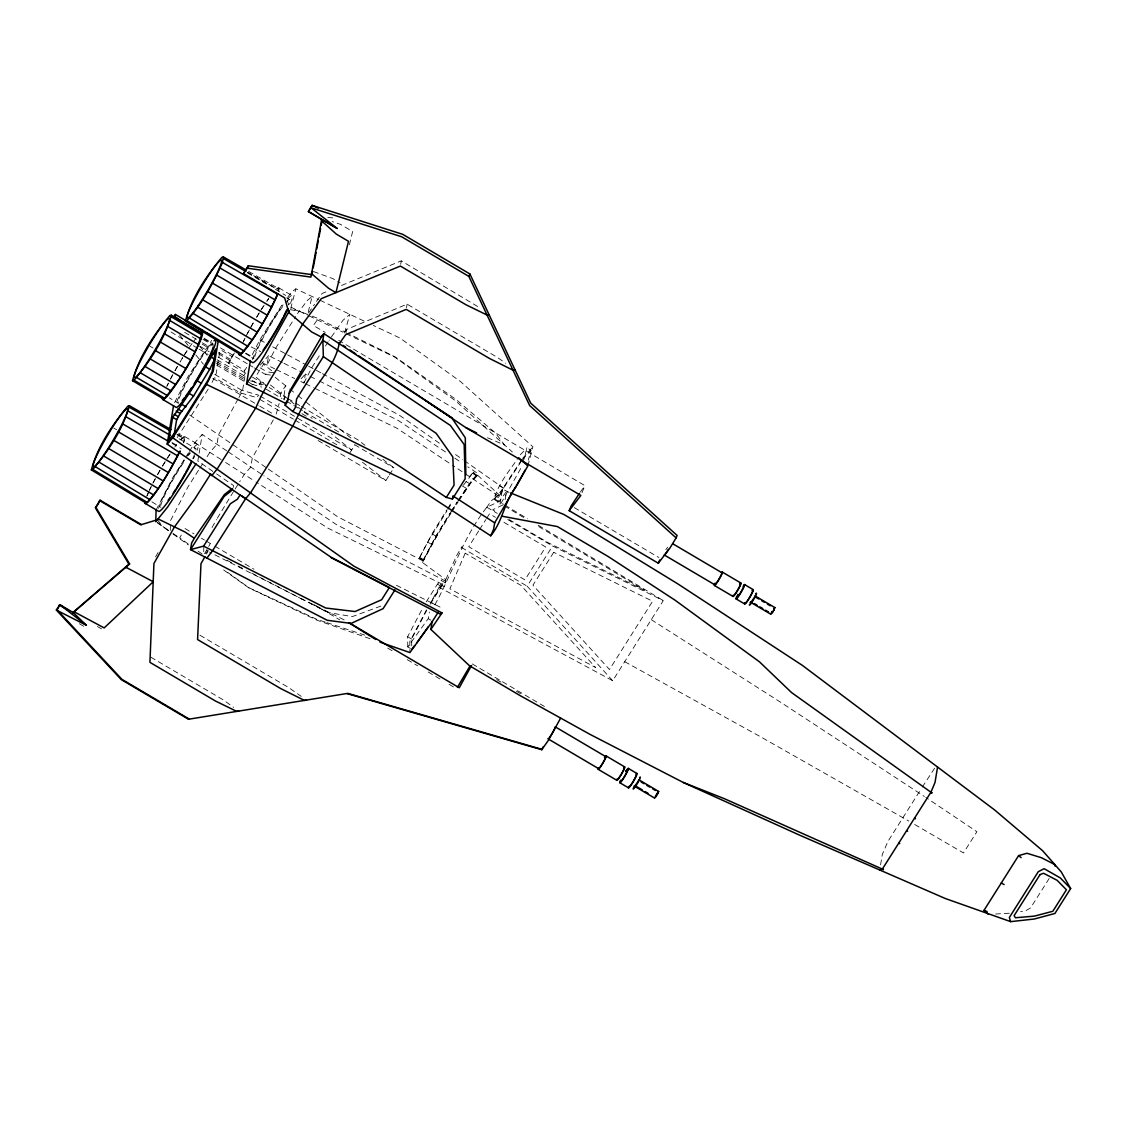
<?xml version="1.0" encoding="UTF-8"?>
<svg xmlns="http://www.w3.org/2000/svg" width="1127" height="1127" viewBox="0 0 1127 1127"><rect width="100%" height="100%" fill="white"/><g stroke="black" fill="none" stroke-linecap="round" stroke-linejoin="round"><path stroke-width="0.75" stroke-dasharray="5 3.75" d="M170.276 530.352L170.487 523.759M203.79 546.722L203.719 555.174M226.823 450.913L202.226 434.374L197.831 460.985L212.51 471.086L211.763 475.594M233.359 354.117L228.584 363.204L234.402 353.005M232.796 355.54L232.585 356.879L219.3 349.046M217.046 359.767L243.855 375.573L244.7 370.445L248.25 364.824M218.131 357.034L245.447 373.051L242.559 390.505L238.896 397.648M233.233 487.512L233.557 485.554L213.919 472.058M282.384 362.514L268.578 355.611L267.014 365.063L275.551 348.356L295.668 316.532M276.2 414.116L279.13 403.522M280.257 396.704L280.82 393.295L285.624 385.702L283.37 399.352L284.962 396.817L269.226 387.547M284.455 399.93L284.962 396.817M300.824 381.504L303.896 382.997L305.375 374.023L308.488 375.573M346.003 332.902L346.581 329.436L407.101 304.163L497.246 357.329L505.713 363.26M400.677 264.324L401.254 260.858L479.102 307.361M406.523 307.629L407.101 304.163M450.983 513.194L431.683 544.454L423.513 560.288L419.174 558.414L432.021 533.818L446.827 509.841M430.232 604.227L441.418 586.519L445.235 582.645L441.122 580.419L440.418 584.716L444.573 586.688L445.728 579.644L422.47 562.5L422.752 560.823L435.726 536.494L449.955 513.334M423.174 560.767L436.022 536.17L450.814 512.207M410.453 648.476L407.791 646.912L428.26 618.667L429.345 612.116M463.408 485.258L473.326 472.255L468.156 478.045M472.833 473.594L476.82 475.946L477.2 475.27L473.227 472.185M463.676 493.246L470.114 483.765L477.623 475.242L477.89 473.565L467.775 466.817M477.623 475.242L499.289 494.908L498.12 501.952L494.246 499.543C497.866 483.652 509.686 470.875 518.406 457.421M509.01 492.33L502.487 489.146L499.782 505.516L522.111 466.043M505.121 499.684L506.474 491.513L498.979 501.543L486.85 507.249C463.535 536.565 452.786 572.347 434.966 604.664L436.727 606.706M880.581 864.86L882.272 854.59L887.851 841.559L921.407 788.463M349.398 244.784L352.638 231.528L340.495 224.372L332.183 221.554M307.615 314.363L290.752 308.263L295.894 288.836L318.406 299.486M308.206 312.109L312.123 296.514L307.15 300.641L297.5 313.644M344.552 332.972L349.849 314.348L343.017 320.265L329.112 340.255M527.845 465.958L532.916 446.785L460.577 381.63L399.944 338.03L373.333 325.449M522.984 462.732L526.971 447.87L530.958 450.222L528.309 460.14M183.476 442.911L184.405 437.262L178.46 433.839M147.158 495.711L148.961 491.414M581.997 492.64L584.955 485.667L338.72 340.41M434.966 604.664L430.979 602.297L440.418 584.716M445.728 579.644L456.815 555.301L461.915 546.595M156.104 510.038L172.966 477.355L188.477 452.815M170.586 520.477L187.899 487.047L198.873 469.691M212.031 382.476L216.13 373.812L219.864 351.3L218.568 352.779M167.134 385.927L168.529 383.053M149.652 489.977L151.046 487.103M243.671 341.213L245.066 338.339M521.646 459.774L503.163 487.85L499.05 496.317L452.434 465.24M521.449 461.112L503.572 488.174L498.796 497.909L494.95 495.246M407.791 646.912L407.636 636.699L422.794 607.89M411.735 645.856L411.623 639.051L426.795 610.256M174.572 402.593L188.04 376.629L211.679 340.368M281.736 305.234L259.844 339.875L250.969 357.259L253.885 358.682M303.896 382.997L311.672 367.867L320.857 353.329M419.174 558.414L427.682 542.101L446.996 510.841M422.47 562.5L438.248 533.48M170.656 378.827L172.825 374.742M153.173 482.863L155.343 478.778M247.179 334.099L249.363 330.028M217.342 518.195L234.191 490.442M212.045 527.521L216.581 519.519M155.568 556.907L159.428 550.145M188.167 543.975L179.686 537.875L183.49 531.226M204.55 553.709L207.875 547.891M208.692 546.426L210.355 543.51M206.452 554.061L208.016 551.328L203.536 549.06M175.094 370.6L177.545 366.317M157.611 474.636L160.062 470.353M250.8 327.309L253.265 323.026M426.485 609.834L409.819 641.559L409.904 652.561M182.602 357.865L180.038 362.063A38.853 4.226 -59.5 0 1 182.602 357.639M162.556 466.099L165.12 461.901M259.14 313.137L255.716 318.744A38.839 4.226 -59.5 0 1 259.14 312.912M208.157 389.167L176.051 439.389M189.378 451.363L194.858 442.7L202.226 434.374M243.855 375.573L245.447 373.051M240.023 392.774L241.629 390.238L258.548 395.126L256.956 397.662L240.023 392.774L214.679 377.813M238.022 399.043L218.525 434.825L216.962 444.277L209.847 452.336L204.367 461.013M199.789 468.24L203.452 462.45M252.18 380.489L259.111 384.589L260.717 382.053L264.986 382.546M254.406 367.923L265.507 374.46L267.113 371.938L274.213 372.755L263.521 364.19L255.533 376.827L266.226 385.406L259.111 384.589M273.312 419.85L252.279 458.041L250.8 467.029L244.305 474.453L239.713 481.722M235.12 488.991L238.783 483.173M325.449 346.059L328.196 341.706M350.06 452.589L354.864 444.996M318.068 440.516L385.885 480.525L388.547 476.312M389.435 474.904L393.872 467.874L382.856 459.281M447.729 508.404L452.279 501.219M447.912 509.404L452.462 502.191M450.87 511.897L457.224 501.825M458.14 500.388L471.649 480.694L477.89 473.565M451.73 510.77L457.182 502.135M458.083 500.698L471.128 481.567L477.214 474.537M451.871 511.926L458.266 501.67M459.126 500.43L470.875 482.708M426.231 601.874L437.431 584.166L441.122 580.419M430.613 602.649L442.263 584.209L445.503 581.067L336.297 524.506L263.845 475.791M478.665 530.986L468.733 546.708L524.928 579.87L545.707 546.975L502.825 521.688M479.567 529.563L485.892 519.547M486.808 518.124L489.512 513.827L495.429 517.321M612.679 680.722L527.154 586.195L552.568 546.003L663.296 600.621L612.679 680.722L439.276 587.336M922.295 787.055L934.663 768.149M1049.195 878.468L1030.571 907.939L1025.528 910.827L1020.668 911.546M184.307 355.075L187.645 349.976M261.675 309.066L264.183 305.248M167.669 457.83L170.163 453.998M308.629 312.954L314.503 304.304M486.455 507.742L491.259 500.797L499.289 494.908M522.618 458.393L532.916 446.785M189.308 347.426L192.041 343.594M266.761 301.416L268.578 298.866M316.462 301.416L322.153 293.443L328.619 290.794M346.581 329.436L344.848 331.845L318.265 318.603L313.362 325.464L325.294 332.493M522.393 459.774L530.958 450.222M580.363 492.062L584.955 485.667M665.818 549.765L667.663 547.201M494.246 499.543L502.487 489.146M287.624 297.359L291.541 292.104L295.894 288.836M193.858 341.044L195.746 338.706M205.508 553.611L208.185 550.3M260.14 365.19L268.578 355.611M301.134 378.785L305.375 374.023M520.322 454.759L526.971 447.87M181.067 439.488L184.405 437.262M502.853 504.981L492.64 509.784L497.12 512.447M341.523 285.469L401.254 260.858M380.884 606.087L352.258 616.624L328.535 612.553L307.234 601.79M247.391 272.325L278.623 290.273L278.425 288.498L276.904 288.963L248.658 272.734M1009.327 913.222L994.831 914.067M328.535 612.567L209.566 552.117M327.802 217.426L334.55 218.046M265.507 374.46L272.621 375.291M290.132 309.629L300.303 311.461M250.546 380.856L263.338 384.546M252.152 384.307L261.746 387.082M325.168 622.076L316.856 619.343L249.011 587.773L224.949 570.445M326.83 622.625L366.782 635.783M370.036 638.685L316.856 620.16L249.011 587.984L222.118 568.881M313.56 271.579L332.775 278.58L340.072 282.891M312.179 316.18L318.265 318.603M487.442 437.727L504.586 445.01L495.147 432.683L455.886 399.352L394.971 356.808L347.989 333.409M344.144 619.85L300.979 598.564M319.983 300.233L367.064 322.491M291.259 307.319L307.417 315.095M308.967 315.842L343.002 332.226M346.13 333.733L394.873 357.189L455.491 400.789L512.348 451.997M262.633 362.936L274.692 368.797M276.228 369.543L294.668 378.517M305.473 383.772L313.376 387.618M314.954 388.378L397.084 428.33L450.983 464.268M442.263 584.209L327.901 528.14L256.026 481.99M251.279 346.961L260.717 351.68M283.919 363.288L302.318 372.488M310.038 376.348L317.786 380.222M319.335 380.996L398.38 420.54L446.081 452.35M396.422 585.307L441.108 607.608M422.752 560.823L337.593 516.715L268.184 468.987M227.133 560.373L231.753 562.753M237.91 565.937L245.601 569.924M251.744 573.108L305.699 601.015M259.844 339.875L265.563 342.96M272.692 346.82L286.089 354.047M287.596 354.864L307.15 365.43M308.657 366.233L320.885 372.84M322.435 373.671L399.296 415.173L441.136 444.447M624.696 661.69L760.204 736.579L908.827 821.076M248.673 271.424L278.425 288.498M176.939 434.304L182.898 437.713M177.178 434.754L184.617 439.023M286.723 297.922L289.752 299.683M179.038 438.783L195.732 448.447M171.938 442.488L176.375 445.066M172.163 443.474L181.081 448.645M914.701 824.499L963.472 852.956L976.898 831.712L925.788 797.409M113.658 427.978L116.701 429.753M278.82 287.836L292.118 295.683M247.419 272.847L266.564 284.145M275.397 289.357L285.709 295.429M574.263 507.601L658.858 557.513M499.585 485.822L503.572 488.174M473.213 472.917L477.2 475.27M465.986 481.497L469.973 483.849M494.992 499.191L503.501 504.262M245.517 353.568L252.702 357.794M462.281 485.934L466.282 488.287M260.168 367.839L267.113 371.938M204.072 338.227L213.003 343.496M220.455 347.891L247.264 363.711M250.25 365.458L253.026 367.092M204.128 339.072L213.2 344.425A34.176 3.719 -59.5 0 0 192.816 371.572A34.176 3.719 -59.5 0 0 178.39 403.255L169.318 397.887M203.071 339.466L213.397 345.552M486.85 507.249L497.303 513.405M507.756 519.575L552.568 546.003M184.659 332.352L200.888 341.918M202.367 342.791L209.749 347.144M218.596 352.371L230.401 359.33M202.142 344.129L209.523 348.482M218.37 353.709L230.176 360.668M228.922 361.133L244.7 370.445M200.226 346.468L209.185 351.751M252.392 377.136L260.717 382.053M287.949 398.578L293.908 402.1M295.401 402.987L299.881 405.621M301.374 406.495L358.062 439.939L364.951 445.306M197.676 348.342L169.825 331.253M199.169 349.215L208.101 354.498M266.197 389.224L281.933 398.507M286.343 401.113L292.316 404.635M293.809 405.509L298.275 408.157M304.248 411.665L340.044 432.782M216.708 361.654L245.038 378.362M216.426 363.204L245.728 380.489M248.658 382.208L253.068 384.814M301.98 413.679L308.009 417.229M354.639 444.728L393.872 467.874M216.595 365.063L244.925 381.771M259.985 395.971L351.666 450.053L331.225 433.684M259.816 399.352L293.372 419.145M294.865 420.033L338.128 445.545M214.792 374.403L241.629 390.238M212.82 378.447L258.294 405.269M259.774 406.129L273.002 413.933M150.032 346.271L152.948 347.989M461.45 547.44L527.154 586.195M432.021 533.818L436.022 536.17M427.682 542.101L431.683 544.454M419.483 557.231L423.47 559.584M419.526 557.935L423.513 560.288M437.431 584.166L441.418 586.519M184.8 436.6L198.098 444.447M428.26 618.667L430.923 620.23M472.312 663.958L546.327 707.615M496.669 679.595L501.205 682.272M516.307 691.189L522.35 694.753M407.636 636.699L411.623 639.051M185.011 528.563L193.957 533.846M201.409 538.241L204.396 540.002M205.889 540.875L213.369 545.285M214.877 546.172L253.984 569.248M314.137 604.734L339.706 619.822M387.744 648.152L393.732 651.674M407.199 659.633L417.68 665.803M428.147 671.988L441.629 679.933M449.11 684.343L453.603 686.991M199.944 635.219L288.568 687.512L301.275 696.401M150.793 657.154L223.47 700.022L233.669 707.39M97.443 626.513L101.5 628.908M509.066 519.533L547.905 542.566L644.461 590.28L537.509 525.858M79.369 623.724L83.694 626.288M504.361 505.896L525.45 518.603M245.911 353.117L253.42 357.639M151.891 501.881L160.907 507.305M505.009 505.178L527.619 518.814M538.171 525.182L663.296 600.621M651.265 619.653L781.532 702.839L924.379 796.465M194.858 442.7L224.203 461.549M225.639 462.464L254.561 481.046M157.386 522.266L168.994 530.789M172.98 533.423L179.686 537.875M454.759 458.14L461.985 462.958M228.232 451.857L262.394 474.819M189.674 414.99L266.747 467.987M455.562 454.533L462.774 459.591M464.211 460.591L503.163 487.85M157.062 522.66L170.29 532.071M173.079 534.043L188.392 544.933M198.056 551.103L202.296 554.146M362.457 462.253L385.885 480.525M275.227 377.362L288.343 387.885M289.709 388.984L296.528 394.436M297.88 395.535L304.699 400.987M306.051 402.085L351.004 438.107M270.424 384.955L289.005 399.846M290.357 400.93L297.176 406.396M298.542 407.481L302.628 410.763M303.98 411.848L312.165 418.399M157.301 519.815L163.838 527.38M199.507 345.947L207.1 355.287M179.503 334.846L188.195 345.524M195.788 354.878L203.395 364.218M287.146 300.064L289.075 306.234M287.765 298.88A38.839 4.226 -59.5 0 1 289.442 305.685M252.589 359.64A38.839 4.226 -59.5 0 1 283.06 304.825M285.92 302.487A34.19 3.719 -59.5 0 1 288.906 304.755M254.744 356.949A34.19 3.719 -59.5 0 1 266.014 332.634A34.19 3.719 -59.5 0 1 284.342 304.389M176.967 401.508A38.853 4.226 -59.5 0 1 211.242 343.594M166.74 386.462A38.853 4.226 -59.5 0 1 168.12 383.56M170.346 379.151A38.853 4.226 -59.5 0 1 172.544 374.995M174.896 370.727A38.853 4.226 -59.5 0 1 177.404 366.331M184.349 354.85A38.853 4.226 -59.5 0 1 186.941 350.821M277.27 288.315A38.839 4.226 -59.5 0 1 278.397 292.062M242.657 343.073A38.839 4.226 -59.5 0 1 244.672 338.818M246.207 335.747A38.839 4.226 -59.5 0 1 249.095 330.267M250.645 327.422A38.839 4.226 -59.5 0 1 253.941 321.604M260.886 310.122A38.839 4.226 -59.5 0 1 263.479 306.093M266.958 300.909A38.839 4.226 -59.5 0 1 268.846 298.218M194.365 448.856A34.19 3.719 -59.5 0 1 195.915 450.039M194.464 454.66A34.19 3.719 -59.5 0 1 192.745 458.661M160.724 505.713A34.19 3.719 -59.5 0 1 184.448 461.197M188.519 455.463A34.19 3.719 -59.5 0 1 190.322 453.139M193.759 447.63A38.839 4.226 -59.5 0 1 197.155 450.208M194.703 456.055A38.839 4.226 -59.5 0 1 193.407 458.83M158.583 508.404A38.839 4.226 -59.5 0 1 184.448 460.14M187.209 456.139A38.839 4.226 -59.5 0 1 189.914 452.42M180.461 439.784A38.839 4.226 -59.5 0 1 183.842 442.362M146.693 496.387A38.839 4.226 -59.5 0 1 148.637 491.837M149.257 490.484A38.839 4.226 -59.5 0 1 152.201 484.511M152.878 483.187A38.839 4.226 -59.5 0 1 156.625 476.186M157.428 474.749A38.839 4.226 -59.5 0 1 159.921 470.368M162.485 466A38.839 4.226 -59.5 0 1 165.12 461.676M166.866 458.886A38.839 4.226 -59.5 0 1 170.318 453.561M174.84 446.982A38.839 4.226 -59.5 0 1 176.615 444.573M465.197 553.216L449.884 588.801L595.634 667.55L520.885 585.322L465.197 553.216M553.723 552.3L532.944 585.181L609.468 669.537L652.618 601.255L553.723 552.3"/><path stroke-width="1.5" d="M155.751 521.731L156.104 510.038M188.815 322.378L175.389 314.461L175.023 316.687L183.419 322.435M339.396 342.678C334.564 370.022 309.77 389.703 298.683 414.468L292.766 426.062L250.518 492.893L245.531 498.81L167.176 444.094L173.53 405.748M172.656 417.314L168.937 439.826L175.671 431.923L208.03 380.123L212.144 371.459L215.863 348.947C202.775 372.502 188.491 395.563 172.656 417.314L176.643 419.667L173.783 436.98M218.187 341.242L213.214 371.262L206.495 384.406L172.769 437.797L167.176 444.094M451.744 417.835L323.942 333.634L322.843 340.241L450.391 425.457L464.169 444.545L465.197 478.764L452.406 499.007L446.32 497.416L391.675 460.985L292.809 411.538L285.187 405.311L285.511 403.353L246.559 383.87L250.419 360.584M245.531 498.81L212.594 550.694L206.903 558.062M452.406 499.007L452.927 495.908L494.654 522.858L493.598 529.31L490.738 535.79L407.537 481.468L206.495 384.406M510.573 492.936L563.81 514.447L582.434 525.436L677.679 583.786L802.325 665.353L994.662 809.989L1042.63 850.73L1061.268 871.918L1070.65 888.569L1054.9 913.49L1034.29 919.012L1010.68 921.647L945.426 898.557L799.592 835.149L683.23 782.448L590.111 734.424L520.378 695.753L469.424 665.691L430.866 629.429L432.12 621.808L438.417 611.862M490.738 535.79C503.036 520.885 504.192 501.6 516.265 486.54M937.551 767.135L935.001 782.532L930.916 792.225L882.342 869.086L879.722 869.988M579.447 493.344L571.234 505.826L569.191 510.658L658.323 563.232L669.945 548.004L676.101 537.903L677.13 535.466L530.69 403.1L469.903 273.96L402.719 234.331L312.123 205.353L308.404 211.552L321.702 219.399L310.911 277.101L247.278 268.184L243.432 273.551L284.666 297.88L288.822 312.475L311.601 331.93L321.449 337.114L323.942 333.634M313.221 267.832L316.095 252.476M316.729 249.053L318.335 240.516M318.969 237.107L320.561 228.57M321.209 225.146L321.843 221.737M91.357 469.903L92.851 469.452C108.347 450.828 123.082 429.049 129.366 405.678L127.886 406.129C112.376 424.738 97.655 446.517 91.357 469.903L145.637 502.797L147.144 502.332C160.936 487.597 170.445 469.311 179.686 451.518M132.521 380.701L134.043 380.236C149.849 361.246 164.866 339.03 171.29 315.18L169.768 315.645C153.962 334.634 138.945 356.85 132.521 380.701L163.119 398.747L164.641 398.282C180.447 379.292 195.464 357.076 201.888 333.24L171.29 315.18M222.47 262.45L223.385 256.914L221.892 257.365C206.396 275.988 191.675 297.767 185.377 321.139L239.642 354.033L241.164 353.568C256.759 336.311 268.015 315.292 277.496 294.147L222.47 262.45C213.172 283.173 202.156 303.769 186.871 320.688L185.377 321.139M654.815 797.578L656.548 795.704M771.023 613.708L772.347 612.454M638.389 780.856L638.727 779.701L658.675 791.464L655.999 796.704M754.583 596.986L754.921 595.831L774.883 607.594L773.925 609.777M774.221 609.2L774.136 608.524M243.432 273.551L248.306 265.747L311.954 274.664L312.588 271.255L311.559 273.692L328.647 288.343L335.945 292.654L348.511 241.305L336.353 234.134L321.449 220.765M247.278 268.184L248.306 265.747M289.104 312.08L289.385 311.404L288.822 312.475M676.101 537.903L529.662 405.551L468.86 276.397L469.903 273.96M658.323 563.232L659.689 560.006M347.088 693.626L541.735 749.709L543.059 746.919M771.262 613.13L772.234 611.44M176.643 419.667L180.207 413.468L193.562 396.014L209.692 369.29L214.736 359.231L210.749 356.879M471.509 665.508L459.267 687.766L348.694 622.541M560.64 718.082L548.398 740.34L541.735 749.709M289.428 310.77L264.69 355.188L246.559 383.87M322.843 334.494L289.597 391.407L287.455 401.705L285.187 405.311M638.023 781.589L634.74 786.209M754.231 597.719L750.948 602.339M655.421 796.254L656.027 795.31M657.365 794.324L658.281 792.14L657.633 792.774M771.615 612.384L772.065 611.552M773.573 610.454L774.193 609.496M517.082 485.033L525.281 469.903M100.148 500.261L95.992 507.559L129.619 563.965L128.957 564.218L95.33 507.798L100.148 500.261L141.396 524.59M56.35 610.059L59.928 604.706L73.227 612.553L86.37 625.288L56.35 610.059L121.293 679.623L188.477 719.251L347.75 693.373L542.397 749.455M196.013 463.859L167.613 507.08L156.188 521.195L158.273 519.026L185.124 532.057L194.323 538.269L224.428 494.528L231.289 489.16M194.323 538.269L191.618 543.003L190.533 549.61L327.253 620.287L351.131 623.414L383.124 608.65L394.985 589.858M204.889 556.808L200.986 563.655L197.577 639.544L280.651 688.541L304.36 700.388L306.445 700.191M457.407 687.343L470.086 665.888M773.742 610.327L772.713 612.06M656.421 794.605L656.886 793.704M173.614 317.265L175.389 314.461M210.721 473.918L194.337 499.712L174.488 526.887L153.934 563.472L149.933 662.352L215.539 701.064L236.6 711.334L238.699 711.137M289.273 393.351L322.843 340.241L323.364 356.625L296.584 398.986L295.612 407.101L292.809 411.538M285.511 403.353L287.779 399.747M232.472 488.709L230.965 491.104L224.104 496.486L190.533 549.61L203.593 546.13L325.731 608.017L355.047 611.538L381.659 599.733L389.407 587.463L330.901 557.161L241.544 495.711M203.593 546.13L230.373 503.755L237.403 499.205L240.192 494.781M446.32 497.416L454.082 485.145L452.786 456.886L436.149 433.303L323.364 356.625M494.654 522.858L527.845 465.958L518.8 457.816M172.769 437.797L353.977 566.219L442.009 612.905L430.866 629.429M988.393 914.293L983.97 910.391L1018.583 855.632L1026.965 853.266L1041.461 857.732L1054.773 864.55L1055.14 866.184M772.206 612.834L772.756 611.834M428.316 626.725L416.596 643.094M432.12 621.808L409.904 652.561L379.996 642.151M657.393 792.915L658.675 791.464M339.227 343.707L345.721 334.634L406.241 309.361L489.315 358.372L513.024 370.219L515.109 370.022M411.792 649.265L414.68 645.56M773.826 608.904L774.883 607.594M211.763 475.594L217.06 469.184L255.801 407.861C262.802 391.351 272.142 376.404 281.792 361.119L302.571 324.21L321.294 298.655L400.395 266.071L466 304.769L487.061 315.039L489.146 314.856M569.191 510.658L580.828 495.429L465.705 427.527L425.964 400.818M72.565 612.806L128.957 564.218M73.227 612.553L129.619 563.965M442.009 612.905L440.037 614.046L330.845 557.485M73.889 611.651L104.177 627.908L153.244 581.757L125.618 567.078L126.463 567.628M188.477 719.251L189.139 718.998L121.97 679.384L57.026 609.806L59.928 604.706L86.37 625.288M157.977 519.561L140.72 524.83L99.486 500.515M502.374 516.279L557.358 526.563L608.312 556.611L674.974 600.142L759.457 661.817L791.548 692.556L931.86 792.887L930.987 792.084M983.97 910.391L987.097 911.504M683.23 782.448L724.45 798.719L883.399 869.551L882.385 869.03M882.314 869.1L883.399 869.551M318.265 208.157L312.123 205.353L308.404 211.552L337.17 228.443L311.08 207.805L401.691 236.783L468.86 276.397M465.705 427.527L476.552 432.881M898.74 843.137L899.755 843.672M1001.283 883.004L1004.115 884.582M906.629 830.655L907.629 831.219M223.385 256.914L245.7 269.719M223.583 258.647L245.897 271.466M129.366 405.678L171.022 429.57M129.563 407.41L169.74 430.486M128.45 411.214L170.092 435.205M220.117 268.071L275.101 299.881M126.111 416.835L169.191 441.756M216.708 275.115L271.607 307.065M122.688 423.879L177.601 455.829M321.702 219.399L337.17 228.443M212.454 283.102L267.268 315.222M118.434 431.866L173.248 463.986M744.553 584.547L753.202 589.646M722.322 572.079L740.946 583.068M672.861 543.82L721.928 572.755M755.963 597.338L758.809 599.015M761.655 600.705L764.515 602.381M767.36 604.058L770.206 605.748M754.217 603.523L757.062 605.213M759.922 606.889L762.768 608.566M765.613 610.256L768.473 611.933M750.976 602.508L770.924 614.285M714.8 584.786L664.254 554.963A6.987 0.761 -59.5 0 0 668.424 549.413M714.405 585.462L733.029 596.437M736.072 598.888L744.708 603.987M207.636 291.499L262.366 323.787M193.295 325.027L196.281 326.788M199.268 328.549L202.254 330.296M206.734 332.944L209.707 334.705M239.262 354.695L252.561 362.542A38.839 4.226 -59.5 0 0 267.395 345.059A38.839 4.226 -59.5 0 0 288.089 308.657M184.814 323.393L201.198 333.057M169.768 315.645L172.685 317.363M171.487 316.955L202.085 335.001M170.346 320.843L200.944 338.889M167.965 326.562L198.549 344.608M212.566 353.582L215.229 355.16M164.472 333.747L195.07 351.793M205.692 366.937L209.692 369.29M160.133 341.904L190.731 359.95M155.23 350.469L185.828 368.515M197.563 381.011L201.55 383.363M150.102 358.865L180.686 376.911M145.087 366.5L175.685 384.561M189.575 393.661L193.562 396.014M140.551 372.896L171.149 390.942M136.776 377.573L167.374 395.619M181.982 404.466L185.969 406.819M134.043 380.236L164.641 398.282M162.711 399.437L176.009 407.284A38.853 4.226 -59.5 0 0 201.747 372.037A38.853 4.226 -59.5 0 0 214.031 340.875M177.855 408.932L181.841 411.285M176.206 411.116L180.207 413.468M174.206 414.285L178.207 416.638M113.63 440.263L168.346 472.551M628.359 768.417L636.994 773.516M606.115 755.949L624.738 766.938M605.72 756.626L555.174 726.802A6.987 0.761 -59.5 0 1 555.005 727.845M641.178 782.053L644.024 783.73M646.884 785.406L649.73 787.097M652.575 788.773L655.435 790.464M635.163 785.716L642.291 789.914M645.137 791.605L647.997 793.281M634.769 786.378L654.717 798.155M548.046 738.847L598.606 768.656M598.198 769.332L616.821 780.307M619.864 782.758L628.514 787.858M145.242 503.445L158.541 511.292A38.839 4.226 -59.5 0 0 191.153 463.394M59.266 604.96L68.127 610.186M202.606 299.726L257.224 332.183M108.601 448.49L163.218 480.947M197.704 307.22L252.223 339.833M103.684 455.984L158.203 488.597M193.252 313.489L247.672 346.228M99.232 462.239L153.666 494.978M189.547 318.082L243.911 350.906M95.541 466.832L149.891 499.67M186.871 320.688L241.164 353.568M92.851 469.452L147.144 502.332M350.018 623.442L375.756 639.488M914.518 818.174L915.504 818.766M930.888 792.281L931.86 792.887M349.976 350.018L355.822 353.934M358.738 355.878L451.673 417.723L465.296 437.769L465.817 474.988M343.115 345.327L345.595 347.088M1018.583 855.632L1021.132 857.647M1070.65 888.569L1060.268 877.905L1044.137 868.692L1038.291 871.678L1009.355 917.477L1010.68 921.647M286.765 309.911A34.19 3.719 -59.5 0 1 283.624 316.363M282.905 317.772A34.19 3.719 -59.5 0 1 263.098 350.229M213.172 346.975A34.176 3.719 -59.5 0 1 212.369 349.497M211.932 350.638A34.176 3.719 -59.5 0 1 210.214 354.639M209.664 355.836A34.176 3.719 -59.5 0 1 207.086 361.091M206.368 362.5A34.176 3.719 -59.5 0 1 194.182 383.645M191.449 387.871A34.176 3.719 -59.5 0 1 185.603 396.239M184.687 397.437A34.176 3.719 -59.5 0 1 182.222 400.437M200.733 333.029A38.853 4.226 -59.5 0 1 185.885 368.571A38.853 4.226 -59.5 0 1 162.513 397.62M277.862 293.612A38.839 4.226 -59.5 0 1 254.603 336.438A38.839 4.226 -59.5 0 1 239.051 352.878M721.646 572.84A6.987 0.761 -59.5 0 1 718.505 580.011A6.987 0.761 -59.5 0 1 714.969 583.744M721.449 572.727A7.762 0.845 -59.5 0 1 721.195 575.362A7.762 0.845 -59.5 0 1 715.772 584.223A7.762 0.845 -59.5 0 1 715.082 583.138M740.073 583.716A7.762 0.845 -59.5 0 1 737.664 590.266A7.762 0.845 -59.5 0 1 733.226 595.281M739.763 584.307A6.987 0.761 -59.5 0 1 738.495 588.646A6.987 0.761 -59.5 0 1 733.423 595.774M743.087 586.279A6.987 0.761 -59.5 0 1 740.918 592.182A6.987 0.761 -59.5 0 1 736.931 596.69M737.368 595.648A6.987 0.761 -59.5 0 1 738.002 594.323M743.623 585.223A8.34 0.902 -59.5 0 1 743.341 588.055A8.34 0.902 -59.5 0 1 737.523 597.564A8.34 0.902 -59.5 0 1 736.79 596.394M752.272 590.323A8.34 0.902 -59.5 0 1 749.68 597.366A6.987 0.761 -59.5 0 1 745.356 602.508M744.919 602.748A8.34 0.902 -59.5 0 0 749.68 597.366A6.987 0.761 -59.5 0 0 752.244 590.886M755.724 593.732A6.987 0.761 -59.5 0 1 754.019 598.846A6.987 0.761 -59.5 0 1 749.356 604.861M750.004 603.1A6.987 0.761 -59.5 0 1 750.638 601.776M604.931 757.203A6.987 0.761 -59.5 0 1 603.227 762.317A6.987 0.761 -59.5 0 1 598.564 768.332M636.318 774.672A6.987 0.761 -59.5 0 1 632.895 781.927A6.987 0.761 -59.5 0 1 629.162 786.378M636.065 774.193A8.34 0.902 -59.5 0 1 633.487 781.236A8.34 0.902 -59.5 0 1 628.711 786.618M625.598 771.516A8.34 0.902 -59.5 0 1 628.007 770.023A8.34 0.902 -59.5 0 1 621.935 780.617A8.34 0.902 -59.5 0 1 620.597 780.264M623.865 767.586A7.762 0.845 -59.5 0 1 621.456 774.136A7.762 0.845 -59.5 0 1 617.018 779.151M554.554 728.901A6.987 0.761 -59.5 0 1 548.328 738.748M604.481 757.555A7.762 0.845 -59.5 0 1 605.622 757.851A7.762 0.845 -59.5 0 1 600.452 766.895A7.762 0.845 -59.5 0 1 598.395 768.177M639.53 777.602A6.987 0.761 -59.5 0 1 637.361 783.504A6.987 0.761 -59.5 0 1 633.36 788.027M633.797 786.97A6.987 0.761 -59.5 0 1 634.431 785.646M626.189 771.009A6.987 0.761 -59.5 0 1 627.232 771.277A6.987 0.761 -59.5 0 1 622.569 779.419A6.987 0.761 -59.5 0 1 620.723 780.56M191.604 461.112A34.19 3.719 -59.5 0 1 185.716 472.452M185.011 473.706A34.19 3.719 -59.5 0 1 182.067 478.862M181.306 480.144A34.19 3.719 -59.5 0 1 176.7 487.681M175.784 489.118A34.19 3.719 -59.5 0 1 173.079 493.26M170.092 497.585A34.19 3.719 -59.5 0 1 168.12 500.289M623.555 768.177A6.987 0.761 -59.5 0 1 621.85 773.305A6.987 0.761 -59.5 0 1 617.187 779.321M180.109 450.983A38.839 4.226 -59.5 0 1 157.09 490.386A38.839 4.226 -59.5 0 1 145.045 501.642M1040.052 874.594L1014.117 915.645L1015.413 917.758L1034.431 916.124L1052.843 911.264L1066.438 889.766L1057.084 880.286L1043.546 873.256L1040.052 874.594M198.38 305.375A33.514 3.649 -59.5 0 0 221.441 260.182A33.514 3.649 -59.5 0 0 193.323 301.515A33.514 3.649 -59.5 0 0 198.38 305.375M145.792 364.613A34.176 3.719 -59.5 0 0 169.304 318.532A34.176 3.719 -59.5 0 0 140.621 360.682A34.176 3.719 -59.5 0 0 145.792 364.613M104.374 454.125A33.514 3.649 -59.5 0 0 127.436 408.946A33.514 3.649 -59.5 0 0 99.303 450.279A33.514 3.649 -59.5 0 0 104.374 454.125"/></g></svg>
